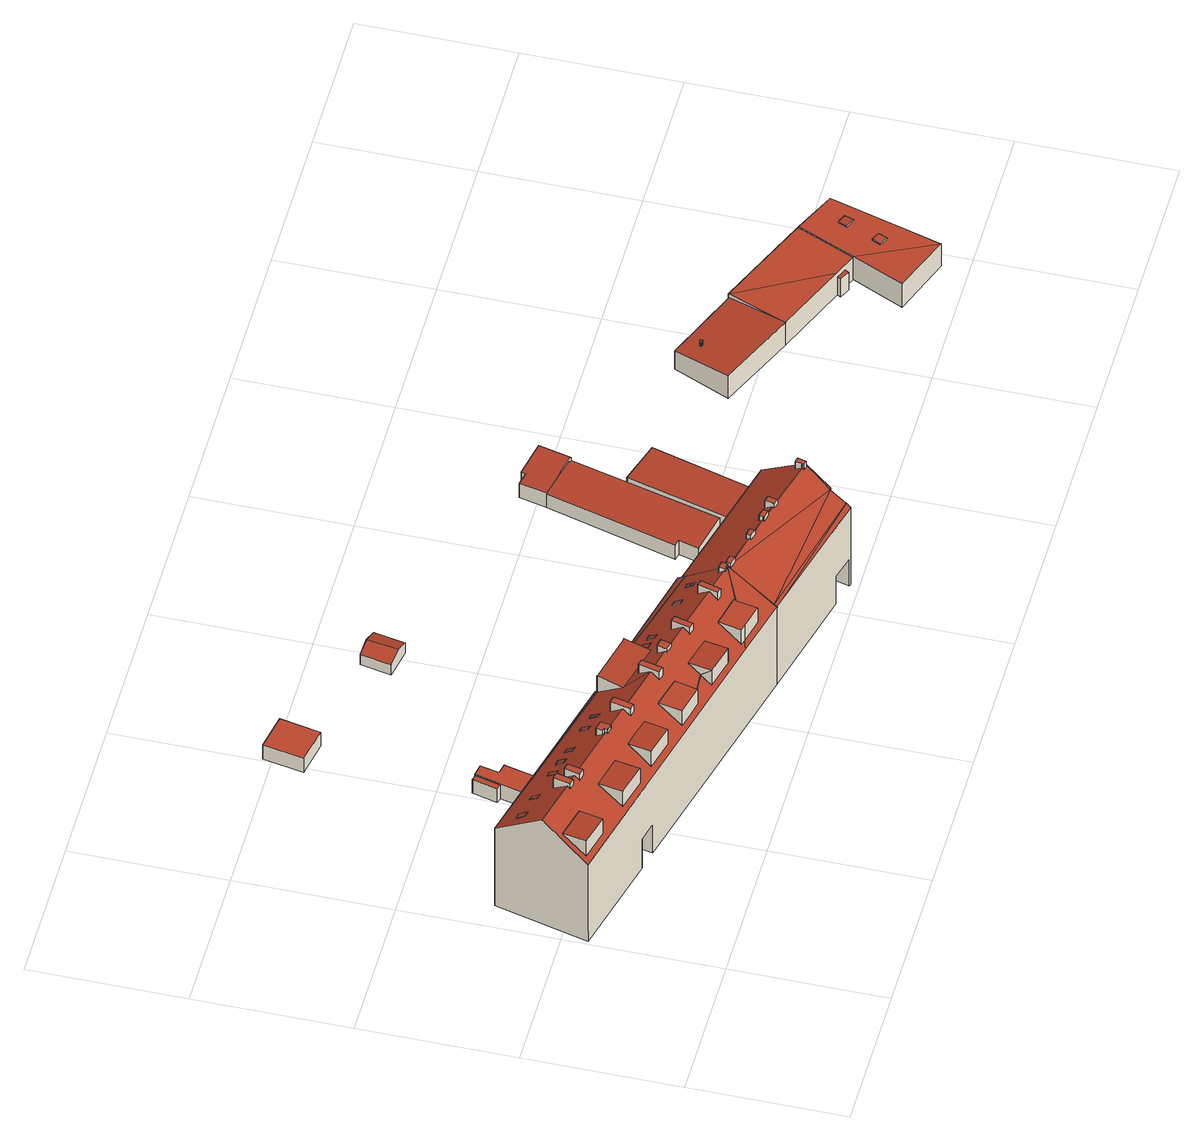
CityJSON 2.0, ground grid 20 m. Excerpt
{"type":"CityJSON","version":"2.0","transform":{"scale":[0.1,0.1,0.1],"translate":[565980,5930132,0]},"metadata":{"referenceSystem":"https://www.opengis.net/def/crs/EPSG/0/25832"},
"CityObjects":{
"building1":{"type":"Building","attributes":{"Grundfläche 2D":"547.187634","Grundhöhe NN":"1.338"},"children":["building1-1","building1-2","building1-3","building1-4","building1-5","building1-6","building1-7","building1-8","building1-9","building1-10","building1-11","building1-12","building1-13","building1-14","building1-15","building1-16","building1-17","building1-18","building1-19","building1-20"],"geometry":[{"type":"Solid","lod":"3","boundaries":[[[[0,1,2,3,4,5,6]],[[7,5,4]],[[8,9,10]],[[11,12,13,14,15,16,17,18,2,19,10,9,20,21]],[[8,22,9]],[[23,24,25,26,27,28,29,30,31,32,33,34,35,36,37,38,39,18,17,16,15,14,13,12,11,21,20,40],[41,42,43,44,45,46],[47,48,49,50,51,52,53],[54,55,56,57],[58,59,60,61,62,63],[64,65,66,67,68,69,70,62]],[[31,30,71,32]],[[70,64,62]],[[71,30,29,72,73]],[[74,25,24,75,73,72]],[[39,38,37,36,35,34,33,32,71,76,77,78,79,3,2,18]],[[79,78,80]],[[80,78,81,82,83,84,85]],[[86,87,88,89,28,90,91]],[[65,92,93,66]],[[94,45,44,95,96]],[[97,98,99,100]],[[51,50,49,101,102]],[[103,61,104,105]],[[10,19,2,1,0]],[[79,4,3]],[[85,7,4,79,80]],[[85,84,8,10,0,6,5,7]],[[74,72,29,88,87]],[[88,29,89]],[[29,28,89]],[[90,28,27]],[[91,90,27,26]],[[91,26,25,86]],[[25,74,87,86]],[[66,93,68,67]],[[65,64,92]],[[64,70,92]],[[70,69,92]],[[93,92,69,68]],[[45,94,41,46]],[[43,42,96,95,44]],[[94,96,42,41]],[[100,99,54,57]],[[97,100,57,56]],[[98,97,56,55]],[[99,98,55,54]],[[52,51,102,53]],[[101,49,48,47]],[[102,101,47,53]],[[103,63,62,61]],[[60,104,61]],[[60,59,105,104]],[[58,63,103,105,59]],[[40,20,9,106,107]],[[108,109,75,24,23,40,107,110,111,112]],[[113,114,115,82,81,78,77,76,71,73,75,109,116]],[[83,82,115,117]],[[84,83,117,118]],[[8,84,118,119]],[[22,8,119,120]],[[121,122,123,124,106,9,22,120]],[[108,112,122,121]],[[111,110,124,123]],[[119,118,117,115,114,113,116,109,108,121,120]],[[124,110,107,106]],[[112,111,123,122]]]],"semantics":{"surfaces":[{"type":"RoofSurface"},{"type":"WallSurface"},{"type":"GroundSurface"},{"type":"OuterCeilingSurface"}],"values":[[0,0,0,0,0,0,0,0,0,0,0,0,0,0,0,0,0,0,0,1,1,1,1,1,1,1,1,1,1,1,1,1,1,1,1,1,1,1,1,1,1,1,1,1,1,1,1,1,1,1,1,1,1,1,1,1,1,1,1,2,2,3]]}}]},
"building1-1":{"type":"BuildingInstallation","parents":["building1"],"geometry":[{"type":"MultiSurface","lod":"3","boundaries":[[[125,126,127,128,129]],[[37,130,127,126,131]],[[130,132,128,127]],[[125,129,128,132,38,133]],[[133,131,126,125]]],"semantics":{"surfaces":[{"type":"RoofSurface"},{"type":"WallSurface"}],"values":[0,1,1,1,1]}}]},
"building1-2":{"type":"BuildingInstallation","parents":["building1"],"geometry":[{"type":"MultiSurface","lod":"3","boundaries":[[[134,135,136,137,138]],[[139,137,136,135,136,140]],[[138,137,139,141]],[[142,134,138,141]],[[135,134,142,136]]],"semantics":{"surfaces":[{"type":"RoofSurface"},{"type":"WallSurface"}],"values":[0,1,1,1,1]}}]},
"building1-3":{"type":"BuildingInstallation","parents":["building1"],"geometry":[{"type":"MultiSurface","lod":"3","boundaries":[[[143,144,145,146]],[[146,145,147,148]],[[143,146,148,149]],[[144,143,149,150]],[[145,144,150,147]]],"semantics":{"surfaces":[{"type":"RoofSurface"},{"type":"WallSurface"}],"values":[0,1,1,1,1]}}]},
"building1-4":{"type":"BuildingInstallation","parents":["building1"],"geometry":[{"type":"MultiSurface","lod":"3","boundaries":[[[151,152,153,154]],[[152,151,155,156]],[[153,152,156,157]],[[154,153,157,158]],[[151,154,158,155]]],"semantics":{"surfaces":[{"type":"RoofSurface"},{"type":"WallSurface"}],"values":[0,1,1,1,1]}}]},
"building1-5":{"type":"BuildingInstallation","parents":["building1"],"geometry":[{"type":"MultiSurface","lod":"3","boundaries":[[[159,160,161,162]],[[160,159,163]],[[164,165,163,159]],[[165,166,160,163]],[[161,167,164,159,162]],[[166,167,161,160]]],"semantics":{"surfaces":[{"type":"RoofSurface"},{"type":"WallSurface"}],"values":[0,0,1,1,1,1]}}]},
"building1-6":{"type":"BuildingInstallation","parents":["building1"],"geometry":[{"type":"MultiSurface","lod":"3","boundaries":[[[168,169,170,171,172]],[[76,173,170,169]],[[32,174,171,170,173]],[[171,174,31,172]],[[30,73,168,172,31]],[[168,73,71,76,169]]],"semantics":{"surfaces":[{"type":"RoofSurface"},{"type":"WallSurface"}],"values":[0,1,1,1,1,1]}}]},
"building1-7":{"type":"BuildingInstallation","parents":["building1"],"geometry":[{"type":"MultiSurface","lod":"3","boundaries":[[[175,176,177,178]],[[179,176,175,180,17]],[[179,181,177,176]],[[182,178,177,181,16]],[[182,180,175,178]]],"semantics":{"surfaces":[{"type":"RoofSurface"},{"type":"WallSurface"}],"values":[0,1,1,1,1]}}]},
"building1-8":{"type":"BuildingInstallation","parents":["building1"],"geometry":[{"type":"MultiSurface","lod":"3","boundaries":[[[183,184,185,186,187]],[[185,184,188,189]],[[186,185,189,190]],[[187,186,190,191]],[[192,183,187,191]],[[184,183,192,188]]],"semantics":{"surfaces":[{"type":"RoofSurface"},{"type":"WallSurface"}],"values":[0,1,1,1,1,1]}}]},
"building1-9":{"type":"BuildingInstallation","parents":["building1"],"geometry":[{"type":"MultiSurface","lod":"3","boundaries":[[[193,194,195]],[[194,193,196]],[[197,193,195,198]],[[196,193,197,199]],[[194,196,199,200]],[[195,194,200,198]]],"semantics":{"surfaces":[{"type":"RoofSurface"},{"type":"WallSurface"}],"values":[0,0,1,1,1,1]}}]},
"building1-10":{"type":"BuildingInstallation","parents":["building1"],"geometry":[{"type":"MultiSurface","lod":"3","boundaries":[[[201,202,203,204,205]],[[33,206,203,202,201,207,208]],[[206,209,204,203]],[[210,205,204,209,34]],[[207,201,205,210]]],"semantics":{"surfaces":[{"type":"RoofSurface"},{"type":"WallSurface"}],"values":[0,1,1,1,1]}}]},
"building1-11":{"type":"BuildingInstallation","parents":["building1"],"geometry":[{"type":"MultiSurface","lod":"3","boundaries":[[[211,212,213,214]],[[215,212,211,216,35]],[[215,217,213,212]],[[218,214,213,217,36]],[[218,216,211,214]]],"semantics":{"surfaces":[{"type":"RoofSurface"},{"type":"WallSurface"}],"values":[0,1,1,1,1]}}]},
"building1-12":{"type":"BuildingInstallation","parents":["building1"],"geometry":[{"type":"MultiSurface","lod":"3","boundaries":[[[219,220,221]],[[222,223,219,221,224,225]],[[221,220,226,227]],[[228,225,224,221,227,229]],[[222,225,228,230]],[[231,232,219,223,222,230]],[[220,219,232,226]]],"semantics":{"surfaces":[{"type":"RoofSurface"},{"type":"WallSurface"}],"values":[0,0,1,1,1,1,1]}}]},
"building1-13":{"type":"BuildingInstallation","parents":["building1"],"geometry":[{"type":"MultiSurface","lod":"3","boundaries":[[[233,234,235]],[[233,235,236,237]],[[235,238,235,234]],[[236,235,238,239]],[[239,240,237,236]],[[233,237,240,241]],[[241,235,234,233]]],"semantics":{"surfaces":[{"type":"RoofSurface"},{"type":"WallSurface"}],"values":[0,0,1,1,1,1,1]}}]},
"building1-14":{"type":"BuildingInstallation","parents":["building1"],"geometry":[{"type":"MultiSurface","lod":"3","boundaries":[[[242,243,244,245]],[[245,244,246,247]],[[242,245,247,248]],[[243,242,248,249]],[[244,243,249,246]]],"semantics":{"surfaces":[{"type":"RoofSurface"},{"type":"WallSurface"}],"values":[0,1,1,1,1]}}]},
"building1-15":{"type":"BuildingInstallation","parents":["building1"],"geometry":[{"type":"MultiSurface","lod":"3","boundaries":[[[250,251,252,253,254,255,256]],[[15,257,254,253,258]],[[257,259,255,254]],[[259,260,256,255]],[[260,261,250,256]],[[262,252,251,250,261,14]],[[262,258,253,252]]],"semantics":{"surfaces":[{"type":"RoofSurface"},{"type":"WallSurface"}],"values":[0,1,1,1,1,1,1]}}]},
"building1-16":{"type":"BuildingInstallation","parents":["building1"],"geometry":[{"type":"MultiSurface","lod":"3","boundaries":[[[263,264,265,266]],[[267,268,264,263]],[[12,269,265,264,268]],[[269,270,266,265]],[[13,267,263,266,270]]],"semantics":{"surfaces":[{"type":"RoofSurface"},{"type":"WallSurface"}],"values":[0,1,1,1,1]}}]},
"building1-17":{"type":"BuildingInstallation","parents":["building1"],"geometry":[{"type":"MultiSurface","lod":"3","boundaries":[[[271,272,273,274]],[[275,11,276,272,271]],[[276,277,273,272]],[[277,21,278,274,273]],[[278,275,271,274]]],"semantics":{"surfaces":[{"type":"RoofSurface"},{"type":"WallSurface"}],"values":[0,1,1,1,1]}}]},
"building1-18":{"type":"BuildingInstallation","parents":["building1"],"geometry":[{"type":"MultiSurface","lod":"3","boundaries":[[[279,280,281]],[[282,279,281,283]],[[282,283,284]],[[284,283,285,286]],[[281,280,287,288]],[[283,281,288,285]],[[282,284,286,289]],[[279,282,289,290]],[[280,279,290,287]]],"semantics":{"surfaces":[{"type":"RoofSurface"},{"type":"WallSurface"}],"values":[0,0,0,1,1,1,1,1,1]}}]},
"building1-19":{"type":"BuildingInstallation","parents":["building1"],"geometry":[{"type":"MultiSurface","lod":"3","boundaries":[[[291,292,293,294,295]],[[296,297,291,295]],[[298,296,295,294]],[[297,299,300,293,292,291]],[[300,298,294,293]]],"semantics":{"surfaces":[{"type":"RoofSurface"},{"type":"WallSurface"}],"values":[0,1,1,1,1]}}]},
"building1-20":{"type":"BuildingInstallation","parents":["building1"],"geometry":[{"type":"MultiSurface","lod":"3","boundaries":[[[301,302,303,304]],[[39,305,302,301,306]],[[305,307,303,302]],[[18,308,304,303,307]],[[308,306,301,304]]],"semantics":{"surfaces":[{"type":"RoofSurface"},{"type":"WallSurface"}],"values":[0,1,1,1,1]}}]},
"building2":{"type":"Building","attributes":{"Grundfläche 2D":"2.333290","Grundhöhe NN":"0.931"},"geometry":[{"type":"Solid","lod":"3","boundaries":[[[[309,310,311,312]],[[313,314,312,311]],[[314,315,309,312]],[[315,316,310,309]],[[316,313,311,310]],[[316,315,314,313]]]],"semantics":{"surfaces":[{"type":"RoofSurface"},{"type":"WallSurface"},{"type":"GroundSurface"}],"values":[[0,1,1,1,1,2]]}}]},
"building3":{"type":"Building","attributes":{"Grundfläche 2D":"15.983044","Grundhöhe NN":"0.929"},"geometry":[{"type":"Solid","lod":"3","boundaries":[[[[317,318,319,320,321,322,323]],[[319,318,324,325]],[[320,319,325,326]],[[321,320,326,327]],[[322,321,327,328]],[[323,322,328,314]],[[317,323,314,329]],[[318,317,329,324]],[[324,329,314,328,327,326,325]]]],"semantics":{"surfaces":[{"type":"RoofSurface"},{"type":"WallSurface"},{"type":"GroundSurface"}],"values":[[0,1,1,1,1,1,1,1,2]]}}]},
"building4":{"type":"Building","attributes":{"Grundfläche 2D":"25.810258","Grundhöhe NN":"0.771"},"geometry":[{"type":"Solid","lod":"3","boundaries":[[[[330,331,332,333]],[[331,330,334,335]],[[332,331,335,336]],[[333,332,336,337]],[[330,333,337,334]],[[335,334,337,336]]]],"semantics":{"surfaces":[{"type":"RoofSurface"},{"type":"WallSurface"},{"type":"GroundSurface"}],"values":[[0,1,1,1,1,2]]}}]},
"building5":{"type":"Building","attributes":{"Grundfläche 2D":"16.245484","Grundhöhe NN":"0.971"},"geometry":[{"type":"Solid","lod":"3","boundaries":[[[[338,339,340,341]],[[342,339,338,343]],[[341,340,344,345]],[[343,338,341,345,346]],[[342,343,346,347]],[[344,340,339,342,347]],[[346,345,344,347]]]],"semantics":{"surfaces":[{"type":"RoofSurface"},{"type":"WallSurface"},{"type":"GroundSurface"}],"values":[[0,0,1,1,1,1,2]]}}]},
"building6":{"type":"Building","attributes":{"Grundfläche 2D":"191.238934","Grundhöhe NN":"1.302"},"children":["building6-1","building6-2","building6-3","building6-4","building6-5"],"geometry":[{"type":"Solid","lod":"3","boundaries":[[[[348,349,350,351,352,353,354,355,356,357,358,359,360,359,360,361,362,363,364]],[[354,365,356,357,366,359,358,357,356,355,354,353,352,351,367,368,369]],[[359,360,361,360]],[[370,369,368,367,371,372,373]],[[362,361,360,359,366,357,356,365,354,369,370,373,372]],[[75,374,371]],[[374,372,371]],[[75,375,376,377,374]],[[378,362,372]],[[379,380,381,382,114,364,363,383]],[[116,109,75,371,367,351,350,349,348,364,114,113]],[[384,385,386,387,388,389,376,375,75,109]],[[377,376,389,390]],[[391,374,377,390]],[[372,374,391,392]],[[378,372,392,393]],[[363,362,378,393,394,383]],[[380,379,387,386]],[[382,381,385,384]],[[394,393,392,391,390,389,388,387,379,383]],[[113,114,382,384,109,116]],[[386,385,381,380]]]],"semantics":{"surfaces":[{"type":"RoofSurface"},{"type":"WallSurface"},{"type":"GroundSurface"},{"type":"OuterCeilingSurface"}],"values":[[0,0,0,0,0,0,0,0,0,1,1,1,1,1,1,1,1,1,1,2,2,3]]}}]},
"building6-1":{"type":"BuildingInstallation","parents":["building6"],"geometry":[{"type":"MultiSurface","lod":"3","boundaries":[[[395,396,397,398,399,400,401]],[[398,397,402,361]],[[399,398,361,403]],[[403,404,400,399]],[[400,404,405,401]],[[405,360,395,401]],[[396,395,360,406]],[[406,402,397,396]]],"semantics":{"surfaces":[{"type":"RoofSurface"},{"type":"WallSurface"}],"values":[0,1,1,1,1,1,1,1]}}]},
"building6-2":{"type":"BuildingInstallation","parents":["building6"],"geometry":[{"type":"MultiSurface","lod":"3","boundaries":[[[407,408,409,410,411,412,413]],[[414,365,355,415,411,410,409,408]],[[415,416,412,411]],[[417,407,413,412,416,354]],[[417,414,408,407]]],"semantics":{"surfaces":[{"type":"RoofSurface"},{"type":"WallSurface"}],"values":[0,1,1,1,1]}}]},
"building6-3":{"type":"BuildingInstallation","parents":["building6"],"geometry":[{"type":"MultiSurface","lod":"3","boundaries":[[[418,419,420,421,422,423,424,425]],[[353,426,423,422,421,420,373,369]],[[426,427,424,423]],[[368,370,428,419,418,425,424,427,352]],[[428,373,420,419]]],"semantics":{"surfaces":[{"type":"RoofSurface"},{"type":"WallSurface"}],"values":[0,1,1,1,1]}}]},
"building6-4":{"type":"BuildingInstallation","parents":["building6"],"geometry":[{"type":"MultiSurface","lod":"3","boundaries":[[[429,430,431,432,433,434,435]],[[436,437,430,429]],[[358,366,438,433,432,431,430,437]],[[438,439,434,433]],[[435,434,439,359]],[[436,429,435,359]]],"semantics":{"surfaces":[{"type":"RoofSurface"},{"type":"WallSurface"}],"values":[0,1,1,1,1,1]}}]},
"building6-5":{"type":"BuildingInstallation","parents":["building6"],"geometry":[{"type":"MultiSurface","lod":"3","boundaries":[[[440,441,442,443,444,445,446,447]],[[448,357,449,450,445,444,443,442]],[[450,451,446,445]],[[356,440,447,446,451,452]],[[453,441,440,356]],[[453,448,442,441]]],"semantics":{"surfaces":[{"type":"RoofSurface"},{"type":"WallSurface"}],"values":[0,1,1,1,1,1]}}]},
"building7":{"type":"Building","attributes":{"Grundfläche 2D":"143.697217","Grundhöhe NN":"0.923"},"geometry":[{"type":"Solid","lod":"3","boundaries":[[[[454,455,456,457,458,459]],[[460,461,462,463,464,465,466]],[[455,454,467,468]],[[456,455,468,469]],[[457,456,469,470]],[[458,457,470,471]],[[459,458,471,472]],[[464,463,473,474]],[[465,464,474,475]],[[466,465,475,476]],[[477,460,466,476]],[[460,477,467,454,461]],[[473,463,462,461,454,459,472]],[[477,476,475,474,473,472,471,470,469,468,467]]]],"semantics":{"surfaces":[{"type":"RoofSurface"},{"type":"WallSurface"},{"type":"GroundSurface"}],"values":[[0,0,1,1,1,1,1,1,1,1,1,1,1,2]]}}]},
"building8":{"type":"Building","attributes":{"Grundfläche 2D":"95.798198","Grundhöhe NN":"0.989"},"geometry":[{"type":"Solid","lod":"3","boundaries":[[[[478,479,480,481,482]],[[483,484,485,486,487,488]],[[489,478,482,488,487,490]],[[479,478,489,491]],[[480,479,491,492]],[[482,481,480,492,493,488]],[[483,488,493,494]],[[484,483,494,495]],[[485,484,495,496]],[[486,485,496,497]],[[487,486,497,490]],[[489,490,497,496,495,494,493,492,491]]]],"semantics":{"surfaces":[{"type":"RoofSurface"},{"type":"WallSurface"},{"type":"GroundSurface"}],"values":[[0,0,1,1,1,1,1,1,1,1,1,2]]}}]},
"building9":{"type":"Building","attributes":{"Grundfläche 2D":"309.462706","Grundhöhe NN":"0.977"},"children":["building9-1","building9-2","building9-3"],"geometry":[{"type":"Solid","lod":"3","boundaries":[[[[498,499,500,501]],[[502,503,504,505]],[[506,504,503]],[[507,508,509,510]],[[511,512,513,514,515]],[[516,513,512]],[[499,514,513]],[[501,500,517,518]],[[498,501,518,519]],[[499,498,519,520]],[[521,506,503,502,511,515,522]],[[504,506,521,523]],[[505,504,523,524]],[[505,524,525,511,502]],[[507,510,526,527]],[[508,507,527,528]],[[509,508,528,529]],[[512,511,525,530]],[[516,512,530,531]],[[513,516,531,517,500,499]],[[509,529,522,515,514,499,520,526,510]],[[530,525,524,523,521,522,529,528,527,526,520,519,518,517,531]]]],"semantics":{"surfaces":[{"type":"RoofSurface"},{"type":"WallSurface"},{"type":"GroundSurface"}],"values":[[0,0,0,0,0,0,0,1,1,1,1,1,1,1,1,1,1,1,1,1,1,2]]}}]},
"building9-1":{"type":"BuildingInstallation","parents":["building9"],"geometry":[{"type":"MultiSurface","lod":"3","boundaries":[[[532,533,534,535,536,537,538,539,540,541,542,543]],[[535,534,544,545]],[[544,534,533,546]],[[536,535,545,547]],[[537,536,547,548]],[[538,537,548,549]],[[539,538,549,550]],[[540,539,550,551]],[[541,540,551,552]],[[542,541,552,553]],[[543,542,553,554]],[[532,543,554,555]],[[533,532,555,546]]],"semantics":{"surfaces":[{"type":"RoofSurface"},{"type":"WallSurface"}],"values":[0,1,1,1,1,1,1,1,1,1,1,1,1]}}]},
"building9-2":{"type":"BuildingInstallation","parents":["building9"],"geometry":[{"type":"MultiSurface","lod":"3","boundaries":[[[556,557,558,559,560,561]],[[562,563,561,560]],[[563,564,565,557,556,561]],[[566,559,558,557,565,567]],[[566,562,560,559]]],"semantics":{"surfaces":[{"type":"RoofSurface"},{"type":"WallSurface"}],"values":[0,1,1,1,1]}}]},
"building9-3":{"type":"BuildingInstallation","parents":["building9"],"geometry":[{"type":"MultiSurface","lod":"3","boundaries":[[[568,569,570,571]],[[571,570,572,573]],[[568,571,573,574]],[[569,568,574,575]],[[570,569,575,572]]],"semantics":{"surfaces":[{"type":"RoofSurface"},{"type":"WallSurface"}],"values":[0,1,1,1,1]}}]}
},
"vertices":[
[275,225,173],[275,224,173],[267,191,170],[334,174,170],[342,208,173],[339,209,173],[277,224,173],[342,209,173],[277,224,146],[32,288,142],[275,225,146],[87,210,187],[97,208,187],[105,206,187],[175,189,187],[183,187,187],[216,179,187],[224,177,187],[284,162,187],[275,224,146],[17,227,187],[78,212,187],[278,228,143],[243,108,142],[389,73,142],[398,77,147],[391,79,147],[398,109,169],[438,100,170],[438,98,168],[472,116,186],[469,116,186],[465,118,187],[435,126,187],[428,127,187],[372,141,187],[364,143,187],[331,151,187],[320,154,187],[292,160,187],[1,167,142],[141,139,147],[99,150,147],[106,180,169],[106,181,170],[148,171,170],[146,159,162],[171,133,147],[174,145,156],[178,163,170],[197,159,170],[219,153,170],[212,125,149],[211,123,147],[50,162,147],[10,172,147],[17,202,169],[58,192,169],[266,109,147],[245,114,147],[252,145,169],[292,135,170],[286,110,151],[284,105,147],[321,111,158],[325,127,169],[365,117,169],[364,113,166],[358,87,147],[318,97,147],[321,111,157],[474,116,187],[437,97,168],[473,116,187],[431,69,147],[465,54,142],[475,124,181],[481,166,151],[481,169,150],[342,208,146],[342,208,145],[482,174,146],[483,179,142],[340,212,143],[339,209,145],[342,209,145],[398,77,171],[431,69,171],[437,97,170],[438,98,170],[398,109,170],[391,79,171],[318,97,171],[358,87,171],[141,139,172],[106,180,170],[99,150,172],[17,202,170],[10,172,172],[50,162,172],[58,192,170],[171,133,172],[211,123,172],[284,105,171],[252,145,170],[245,114,171],[32,288,13],[1,167,13],[160,129,13],[465,54,13],[133,135,13],[133,135,62],[160,129,62],[481,169,13],[482,174,13],[483,179,13],[481,166,13],[340,212,13],[339,209,13],[277,224,13],[278,228,13],[187,250,13],[187,250,62],[160,256,62],[160,256,13],
[320,152,192],[330,149,192],[333,162,192],[323,164,192],[320,154,192],[333,162,179],[330,149,186],[323,164,179],[320,152,186],
[342,179,166],[349,178,167],[349,178,166],[351,188,159],[345,190,159],[351,188,158],[349,178,165],[345,190,158],[342,179,165],
[72,256,159],[70,246,166],[77,244,166],[79,254,159],[77,244,165],[79,254,158],[72,256,158],[70,246,165],
[119,233,167],[121,244,159],[115,245,159],[113,234,167],[119,233,166],[121,244,158],[115,245,158],[113,234,166],
[460,162,159],[452,153,167],[458,151,167],[458,152,166],[454,163,159],[460,162,158],[454,163,158],[452,153,166],[458,151,166],
[473,116,191],[475,124,191],[466,125,191],[465,117,191],[469,116,191],[466,125,182],[465,117,186],
[222,167,192],[228,193,192],[220,195,192],[214,169,192],[228,193,175],[222,167,180],[220,195,175],[214,169,180],
[421,160,167],[427,159,166],[428,159,166],[429,169,159],[423,171,159],[427,159,165],[428,159,165],[429,169,158],[423,171,158],[421,160,166],
[224,219,159],[216,210,167],[222,208,167],[218,220,159],[224,219,158],[222,208,166],[218,220,158],[216,210,166],
[432,114,191],[432,115,191],[439,140,191],[432,142,191],[425,116,191],[439,140,176],[432,114,178],[432,115,179],[432,142,176],[425,116,178],
[369,132,191],[375,156,191],[367,158,191],[361,134,191],[375,156,176],[369,132,180],[367,158,176],[361,134,180],
[155,225,166],[161,223,167],[161,224,166],[157,235,159],[155,226,166],[161,225,165],[163,233,159],[161,223,166],[161,224,165],[163,233,158],[161,225,164],[157,235,158],[155,226,165],[155,225,165],
[358,176,167],[364,174,167],[364,174,166],[367,185,159],[360,186,159],[364,174,165],[367,185,158],[360,186,158],[358,176,166],
[39,264,158],[37,253,167],[45,251,167],[47,263,158],[45,251,166],[47,263,157],[39,264,157],[37,253,166],
[175,191,192],[175,189,192],[174,187,192],[183,185,192],[185,198,192],[174,201,192],[172,192,192],[185,198,179],[183,185,186],[174,201,179],[172,192,185],[175,191,185],[174,187,186],
[108,219,192],[100,221,192],[95,201,192],[104,199,192],[108,219,177],[100,221,177],[95,201,182],[104,199,182],
[85,206,192],[91,228,192],[83,230,192],[77,208,192],[85,206,184],[91,228,174],[83,230,174],[77,208,184],
[133,230,167],[140,228,167],[140,229,167],[135,240,159],[142,239,159],[136,240,159],[142,239,158],[136,240,158],[140,228,166],[140,229,166],[135,240,158],[133,230,166],
[196,226,159],[196,225,160],[194,216,166],[200,214,166],[202,225,159],[202,225,158],[196,226,158],[200,214,165],[196,225,159],[194,216,165],
[289,149,192],[295,176,192],[288,178,192],[281,151,192],[295,176,176],[289,149,178],[288,178,176],[281,151,178],
[208,359,32],[200,327,32],[207,325,32],[215,357,32],[207,325,9],[215,357,9],[208,359,9],[200,327,9],
[200,296,34],[229,288,34],[238,328,34],[225,331,34],[230,355,34],[215,358,34],[215,357,34],[229,288,9],[238,328,9],[225,331,9],[230,355,9],[215,358,9],[200,296,9],
[251,603,31],[204,612,31],[194,560,31],[241,551,31],[251,603,8],[204,612,8],[194,560,8],[241,551,8],
[399,535,34],[392,494,34],[411,491,27],[419,531,27],[372,498,27],[380,538,27],[411,491,10],[419,531,10],[380,538,10],[372,498,10],
[481,169,149],[481,166,150],[475,124,179],[474,116,185],[476,116,185],[486,113,185],[526,103,185],[535,101,185],[559,95,185],[569,92,185],[583,89,185],[590,87,185],[653,71,185],[659,70,185],[661,69,185],[676,126,145],[482,174,145],[535,100,185],[582,89,185],[473,116,185],[476,115,185],[486,112,185],[475,115,185],[465,58,145],[650,36,160],[486,110,184],[646,16,146],[644,10,142],[645,10,142],[647,16,146],[653,36,160],[673,127,13],[673,127,59],[639,135,59],[639,135,13],[676,126,13],[609,19,13],[609,19,59],[641,11,59],[641,11,13],[644,10,13],[645,10,13],[647,16,13],[646,16,13],[650,36,13],[653,36,13],[661,69,13],
[653,71,192],[652,69,192],[658,67,192],[659,70,192],[661,78,192],[655,80,192],[653,72,192],[658,67,183],[661,78,179],[655,80,179],[653,72,185],[652,69,183],
[525,101,191],[535,98,191],[535,100,191],[535,101,191],[536,105,191],[527,107,191],[526,103,191],[535,98,184],[536,105,182],[527,107,182],[525,101,184],
[475,115,191],[475,113,191],[486,110,191],[486,112,191],[486,113,191],[487,117,191],[477,119,191],[476,116,191],[487,117,182],[477,119,182],[475,113,183],
[593,97,191],[585,99,191],[583,89,191],[582,89,191],[582,87,191],[590,85,191],[590,87,191],[593,97,178],[585,99,178],[582,87,184],[590,85,184],
[559,95,191],[558,93,191],[569,91,191],[569,92,191],[570,96,191],[571,97,191],[560,100,191],[560,99,191],[569,91,184],[570,96,182],[571,97,181],[560,100,181],[560,99,182],[558,93,184],
[684,388,32],[638,221,32],[647,219,32],[640,193,32],[691,180,36],[741,374,36],[692,423,33],[684,388,33],[741,374,38],[743,373,38],[753,415,38],[710,425,34],[708,419,34],[684,388,9],[638,221,9],[647,219,9],[640,193,9],[691,180,9],[741,374,9],[743,373,9],[753,415,9],[710,425,9],[708,419,9],[692,423,9],
[741,135,37],[783,285,37],[725,301,40],[693,180,40],[685,151,40],[679,127,34],[689,125,34],[691,134,34],[702,131,34],[706,145,34],[685,151,34],[741,135,10],[706,145,10],[783,285,10],[725,301,10],[685,151,10],[679,127,10],[689,125,10],[691,134,10],[702,131,10],
[908,224,48],[1010,180,48],[1041,256,40],[940,297,40],[1165,203,49],[1133,129,49],[1180,34,47],[1222,179,46],[1103,62,49],[1102,136,40],[1115,130,40],[1118,135,40],[1104,141,40],[1165,203,47],[1165,204,47],[1041,256,46],[1104,141,47],[1133,129,47],[1041,257,46],[1041,256,10],[940,297,10],[908,224,10],[1010,180,10],[1103,62,10],[1133,129,10],[1180,34,10],[1222,179,10],[1165,203,10],[1104,141,10],[1102,136,10],[1115,130,10],[1118,135,10],[1165,204,10],[1041,257,10],
[957,270,49],[956,270,49],[955,270,49],[954,270,49],[953,269,49],[953,268,49],[954,267,49],[955,267,49],[956,267,49],[957,267,49],[957,268,49],[957,269,49],[955,270,42],[954,270,42],[956,270,42],[953,269,42],[953,268,42],[954,267,42],[955,267,42],[956,267,42],[957,267,42],[957,268,42],[957,269,42],[957,270,42],
[1187,159,48],[1184,160,48],[1183,157,49],[1179,148,50],[1192,143,49],[1197,155,48],[1192,143,47],[1197,155,47],[1187,159,47],[1184,160,47],[1179,148,47],[1183,157,47],
[1165,114,50],[1160,103,50],[1171,97,50],[1176,109,50],[1171,97,48],[1176,109,47],[1165,114,48],[1160,103,48]
]}
